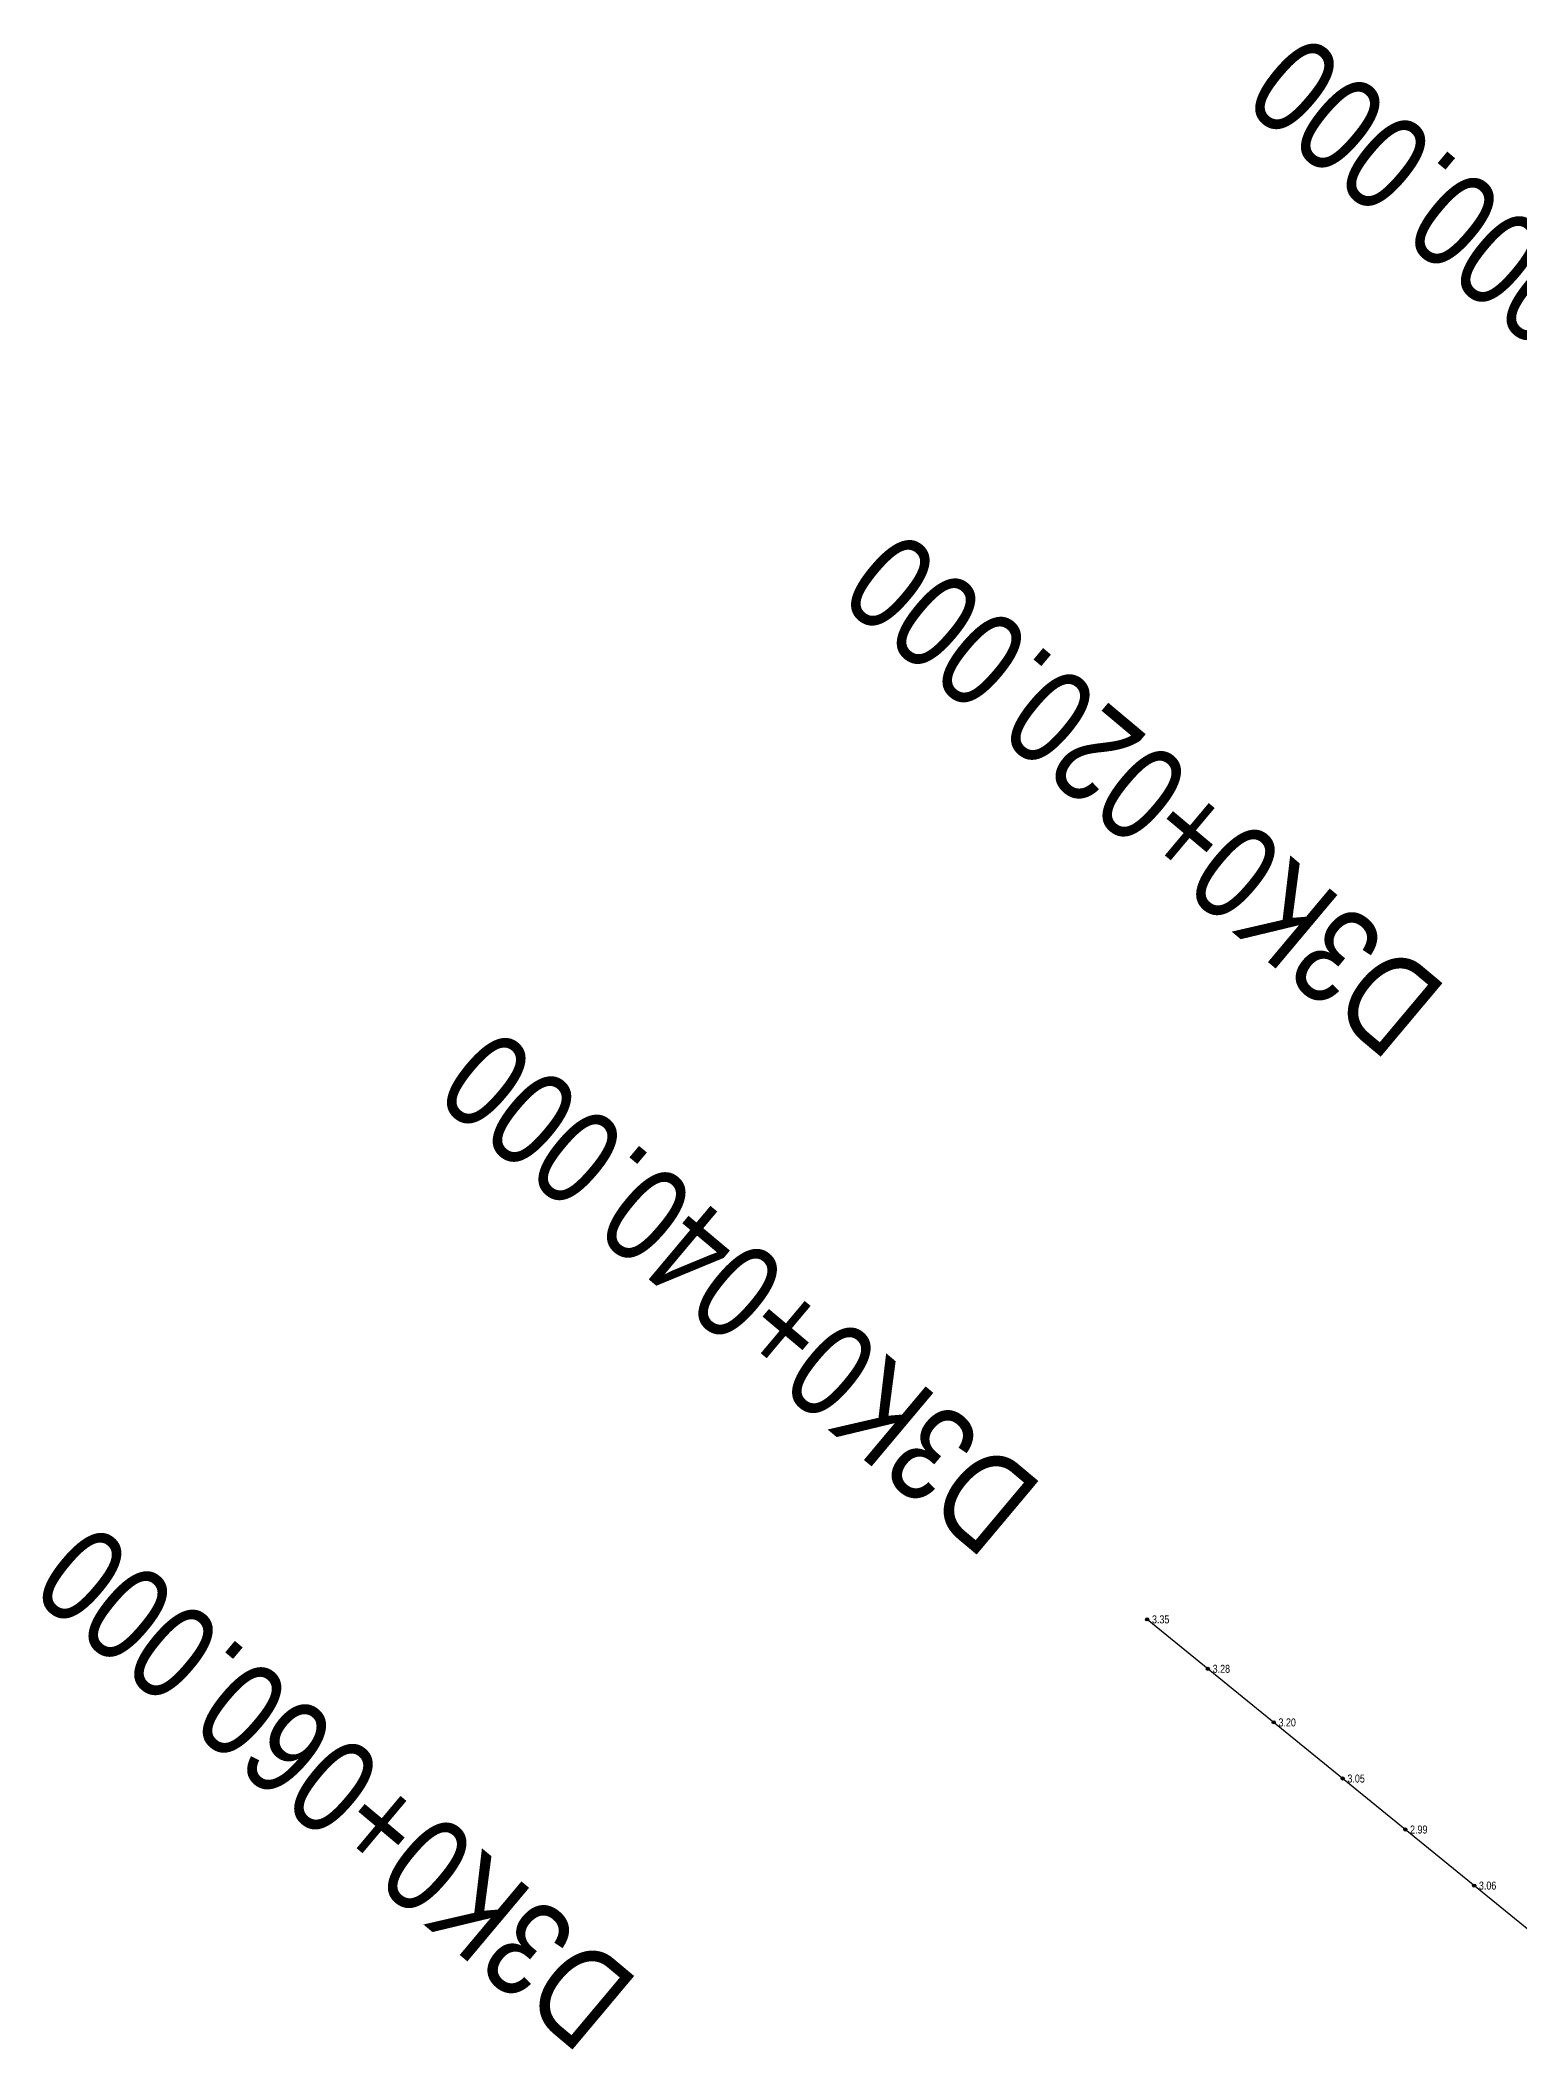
# Model space of a CAD drawing. Header units: metres. Extents: x 570677 to 573609, y 785040 to 786024.
# Drawn here: x 571129.6 to 571175.8, y 785900.3 to 785963.3 of the extents above; entities that cross this region are included whole.
import ezdxf
from ezdxf.enums import TextEntityAlignment as Align

# ---------------------------------------------------------------- set-up
doc = ezdxf.new("R2010")
doc.units = ezdxf.units.M
doc.header["$LTSCALE"] = 0.5
doc.layers.get('0').update_dxf_attribs({"linetype": 'CONTINUOUS'})
for name, color, linetype in [('dmx', 7, 'CONTINUOUS'), ('GCD', 1, 'CONTINUOUS'), ('桩号_D3', 2, 'CONTINUOUS')]:
    doc.layers.add(name, color=color, linetype=linetype)
doc.styles.add('EICAD', font='arial.ttf', dxfattribs={"width": 0.8, "height": 2})

# ---------------------------------------------------------------- blocks, each defined once
blk = doc.blocks.new('gc200')
h = blk.add_hatch(color=0)
edge = h.paths.add_edge_path()
edge.add_arc((0, 0), 0.196, 0, 360)
at = {"color": 0}
blk.add_circle((0, 0), 0.196, dxfattribs=at)

msp = doc.modelspace()

# ---------------------------------------------------------------- linework, layer by layer
at = {"layer": 'dmx'}
msp.add_line((571218.466, 785869.721), (571164.182, 785913.916), dxfattribs=at)

# ---------------------------------------------------------------- block references
at = {"layer": 'GCD'}
ref = msp.add_blockref('gc200', (571164.182, 785913.916, 3.35), dxfattribs=dict(at, xscale=0.25, yscale=0.25, zscale=0.25))
ref.add_attrib('height', '3.35', dxfattribs={"height": 0.25, "style": 'EICAD', "width": 0.8}).set_placement((571164.332, 785913.916), align=Align.MIDDLE_LEFT)
ref = msp.add_blockref('gc200', (571166.078, 785912.372, 3.28), dxfattribs=dict(at, xscale=0.25, yscale=0.25, zscale=0.25))
ref.add_attrib('height', '3.28', dxfattribs={"height": 0.25, "style": 'EICAD', "width": 0.8}).set_placement((571166.228, 785912.372, 3.28), align=Align.MIDDLE_LEFT)
ref = msp.add_blockref('gc200', (571168.135, 785910.697, 3.197), dxfattribs=dict(at, xscale=0.25, yscale=0.25, zscale=0.25))
ref.add_attrib('height', '3.20', dxfattribs={"height": 0.25, "style": 'EICAD', "width": 0.8}).set_placement((571168.285, 785910.697, 3.197), align=Align.MIDDLE_LEFT)
ref = msp.add_blockref('gc200', (571170.289, 785908.944, 3.051), dxfattribs=dict(at, xscale=0.25, yscale=0.25, zscale=0.25))
ref.add_attrib('height', '3.05', dxfattribs={"height": 0.25, "style": 'EICAD', "width": 0.8}).set_placement((571170.439, 785908.944, 3.051), align=Align.MIDDLE_LEFT)
ref = msp.add_blockref('gc200', (571172.246, 785907.351, 2.993), dxfattribs=dict(at, xscale=0.25, yscale=0.25, zscale=0.25))
ref.add_attrib('height', '2.99', dxfattribs={"height": 0.25, "style": 'EICAD', "width": 0.8}).set_placement((571172.396, 785907.351, 2.993), align=Align.MIDDLE_LEFT)
ref = msp.add_blockref('gc200', (571174.397, 785905.599, 3.063), dxfattribs=dict(at, xscale=0.25, yscale=0.25, zscale=0.25))
ref.add_attrib('height', '3.06', dxfattribs={"height": 0.25, "style": 'EICAD', "width": 0.8}).set_placement((571174.547, 785905.599, 3.063), align=Align.MIDDLE_LEFT)

# ---------------------------------------------------------------- texts
at = {"layer": '桩号_D3', "style": 'EICAD', "width": 0.8}
for s, p in [('D3K0+000.000', (571186.246, 785949.128)), ('D3K0+020.000', (571173.618, 785933.618)), ('D3K0+040.000', (571160.993, 785918.063, 3.352)), ('D3K0+060.000', (571148.364, 785902.598))]:
    msp.add_text(s, height=3, rotation=140, dxfattribs=at).set_placement(p)

doc.saveas('drawing.dxf')
